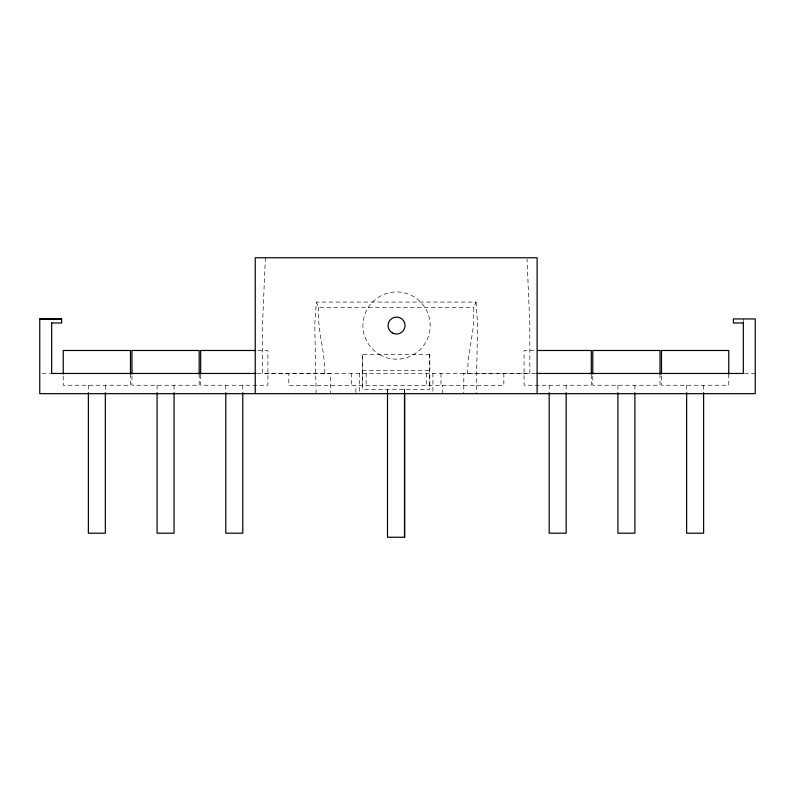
<?xml version="1.0" encoding="UTF-8"?>
<svg xmlns="http://www.w3.org/2000/svg" width="795" height="795" viewBox="0 0 795 795"><rect width="100%" height="100%" fill="white"/><g stroke="black" fill="none" stroke-linecap="round" stroke-linejoin="round"><path stroke-width="0.6" stroke-dasharray="3.98 2.98" d="M355.902 392.501L355.902 385.446M442.745 393.674L442.755 385.446M316.132 393.674L314.75 324.41L316.301 302.06L476.056 302.06L473.76 307.287L473.721 324.41L468.156 360.383L467.579 373.322M265.381 257.759L262.529 324.41L262.529 373.322L529.828 373.322L529.828 324.41L527.025 258.991M316.301 302.06L318.596 307.287L473.76 307.287M258.067 350.486L267.915 350.486L267.915 385.247L200.668 385.247L200.668 374.077M533.912 350.486L524.064 350.486L524.064 385.247L591.301 385.247L591.301 374.077M362.371 370.699L429.608 370.699M42.135 373.461L50.483 373.461M257.302 373.461L330.392 373.461L330.392 393.674M535.532 373.461L463.793 373.461L463.793 393.674M744.518 373.461L755.25 373.461M476.056 302.06L477.606 324.41L476.215 393.674M324.787 373.322C325.145 351.052 316.957 329.577 318.596 307.287M743.325 318.934L743.325 321.965M728.747 374.077L728.747 385.247L661.5 385.247L661.5 374.077M703.615 385.247L703.615 391.418M686.632 385.247L686.632 391.418M660.019 374.077L660.019 385.247L592.782 385.247L592.782 374.077M634.887 385.247L634.887 391.418M617.914 385.247L617.914 391.418M566.169 385.247L566.169 391.418M549.196 385.247L549.196 391.418M503.831 373.322L503.831 385.446L288.823 385.446L288.823 373.322M440.977 373.322L440.977 385.446M432.927 373.322L432.927 392.482M429.608 354.53L429.608 389.292M426.339 373.322L426.339 385.446M404.685 389.292L404.685 392.988M404.476 389.292L404.476 392.988M387.702 389.292L387.702 392.988M387.493 389.292L387.493 392.988M366.137 373.322L366.137 385.446M362.57 354.53L362.57 389.292M359.469 373.322L359.469 392.482M351.519 373.322L351.519 385.446M242.783 385.247L242.783 391.418M225.8 385.247L225.8 391.418M199.187 374.077L199.187 385.247L131.95 385.247L131.95 374.077M174.055 385.247L174.055 391.418M157.082 385.247L157.082 391.418M130.469 374.077L130.469 385.247L63.232 385.247L63.232 374.077M105.338 385.247L105.338 391.418M88.364 385.247L88.364 391.418M429.807 354.53L362.371 354.53L362.371 389.292L429.807 389.292L429.807 354.53M379.752 354.679A33.619 33.619 0 0 0 430.184 325.562A33.619 33.619 0 0 0 379.752 296.446A33.619 33.619 0 0 0 379.752 354.679"/><path stroke-width="1.19" d="M51.675 322.979L61.613 322.979L61.613 318.934L39.75 318.934L39.75 393.674L755.25 393.674L755.25 318.934L733.388 318.934L733.388 322.979L743.325 322.979M39.75 318.934L61.613 318.934M255.742 350.486L200.668 350.486L200.668 374.077M537.39 350.486L591.301 350.486L591.301 374.077M256.07 373.461L51.675 373.461L51.675 322.73M536.764 373.461L743.325 373.461L743.325 322.651M728.747 374.077L728.747 350.486L661.5 350.486L661.5 374.077M703.615 392.651L703.615 533.197L686.632 533.197L686.632 392.651M660.019 374.077L660.019 350.486L592.782 350.486L592.782 374.077M634.887 392.651L634.887 533.197L617.914 533.197L617.914 392.651M566.169 392.651L566.169 533.197L549.196 533.197L549.196 392.651M537.122 393.674L537.122 257.759L255.235 257.759L255.235 393.674M404.685 392.988L404.685 537.241L387.493 537.241L387.493 392.988M404.476 392.988L404.476 537.241M242.783 392.651L242.783 533.197L225.8 533.197L225.8 392.651M199.187 374.077L199.187 350.486L131.95 350.486L131.95 374.077M174.055 392.651L174.055 533.197L157.082 533.197L157.082 392.651M130.469 374.077L130.469 350.486L63.232 350.486L63.232 374.077M105.338 392.651L105.338 533.197L88.364 533.197L88.364 392.651M392.313 332.906A8.487 8.487 0 0 0 405.053 325.562A8.487 8.487 0 0 0 392.313 318.209A8.487 8.487 0 0 0 392.313 332.906"/></g></svg>
